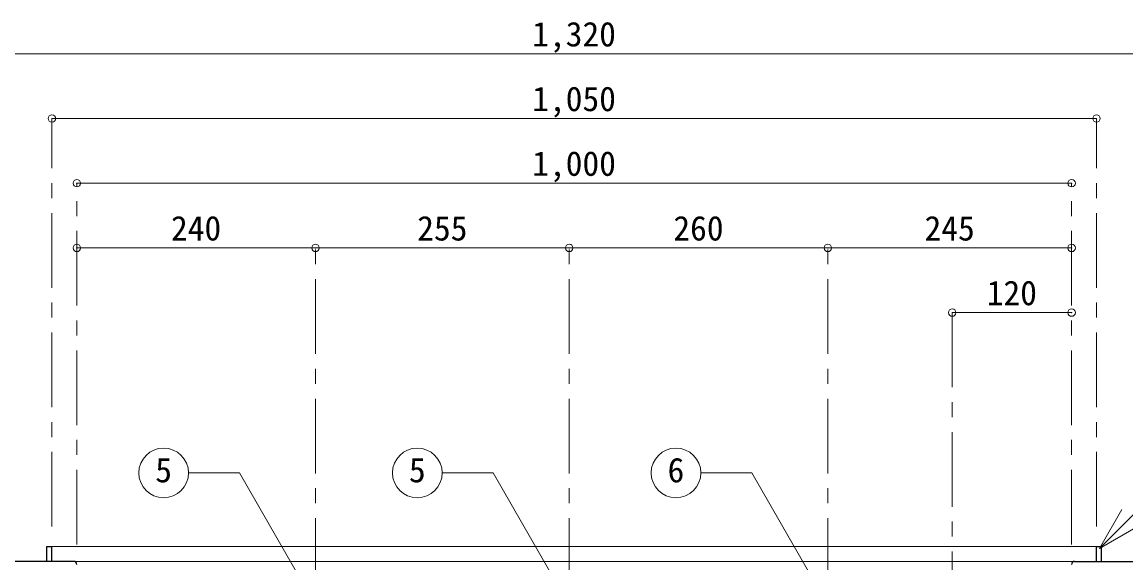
# Model space of a CAD drawing. Units: millimetres at full size, sheet at 1:15. Extents: x -3171 to 2904, y -2098 to 2117.
# Drawn here: x -1730 to -621, y -362 to 181 of the extents above; entities that cross this region are included whole.
import ezdxf
from ezdxf.enums import TextEntityAlignment as Align

# ---------------------------------------------------------------- set-up
doc = ezdxf.new("R2010")
doc.units = ezdxf.units.MM
doc.header["$LTSCALE"] = 15
doc.header["$PDMODE"] = 32
doc.header["$PDSIZE"] = 7.5
doc.linetypes.add('CHAIN1', pattern=[8, 5, -1, 1, -1])
doc.layers.add('0-0_ﾚｲﾔ1', color=4, linetype='Continuous', lineweight=9)
doc.styles.add('ＭＳ ゴシック', font='')
doc.styles.get('ＭＳ ゴシック').set_extended_font_data('MS Gothic')

msp = doc.modelspace()

# ---------------------------------------------------------------- linework, layer by layer
at = {"layer": '0-0_ﾚｲﾔ1'}
for p, q in [((-515.38, 149.55), (-1835.38, 149.55)), ((-1700.38, 84.55), (-650.38, 84.55)), ((-675.38, 19.55), (-1675.38, 19.55)), ((-1675.38, -45.45), (-1435.38, -45.45)), ((-1435.38, -45.45), (-1180.38, -45.45)), ((-1180.38, -45.45), (-920.38, -45.45)), ((-920.38, -45.45), (-675.38, -45.45)), ((-795.38, -110.45), (-675.38, -110.45)), ((-1700.38, -345.45), (-650.38, -345.45)), ((-1678.38, -360.45), (-672.38, -360.45))]:
    msp.add_line(p, q, dxfattribs=at)
at = {"layer": '0-0_ﾚｲﾔ1', "linetype": 'CHAIN1'}
for p, q in [((-1700.38, -325.45), (-1700.38, 84.55)), ((-650.38, -325.45), (-650.38, 84.55)), ((-1675.38, -343.45), (-1675.38, 19.55)), ((-675.38, -343.45), (-675.38, 19.55)), ((-1435.38, -391.95), (-1435.38, -45.45)), ((-1180.38, -391.95), (-1180.38, -45.45)), ((-920.38, -391.95), (-920.38, -45.45)), ((-795.38, -110.45), (-795.38, -1020.45))]:
    msp.add_line(p, q, dxfattribs=at)
at = {"layer": '0-0_ﾚｲﾔ1', "color": 7, "lineweight": 18}
for p, q in [((-647.49, -347.43), (-484.87, -184.8)), ((-1511.91, -271.55), (-1563.08, -271.55)), ((-1430.93, -411.81), (-1511.91, -271.55)), ((-1256.91, -271.55), (-1308.08, -271.55)), ((-1175.93, -411.81), (-1256.91, -271.55)), ((-996.91, -271.55), (-1048.08, -271.55)), ((-915.93, -411.81), (-996.91, -271.55)), ((-647.49, -347.43), (-624.99, -308.45)), ((-647.49, -347.43), (-608.52, -324.93))]:
    msp.add_line(p, q, dxfattribs=at)
at = {"layer": '0-0_ﾚｲﾔ1', "color": 5, "lineweight": 25}
for p, q in [((-1705.38, -360.45), (-1705.38, -345.45)), ((-1705.38, -345.45), (-1700.38, -345.45)), ((-1700.38, -360.45), (-1700.38, -345.45)), ((-650.38, -345.45), (-645.38, -345.45)), ((-650.38, -360.45), (-650.38, -345.45)), ((-645.38, -360.45), (-645.38, -345.45)), ((-1678.38, -360.45), (-1835.38, -360.45)), ((-672.38, -360.45), (-515.38, -360.45))]:
    msp.add_line(p, q, dxfattribs=at)
at = {"layer": '0-0_ﾚｲﾔ1', "color": 7, "lineweight": 18}
for centre in [(-1588.08, -271.55), (-1333.08, -271.55), (-1073.08, -271.55)]:
    msp.add_circle(centre, 25, dxfattribs=at)
at = {"layer": '0-0_ﾚｲﾔ1', "color": 5, "lineweight": 25}
for centre, start, end in [((-1678.38, -363.45), 0, 90), ((-672.38, -363.45), 90, 180)]:
    msp.add_arc(centre, 3, start, end, dxfattribs=at)
at = {"layer": '0-0_ﾚｲﾔ1', "color": 1}
for p in [(-1700.38, 84.55), (-650.38, 84.55), (-1675.38, 19.55), (-675.38, 19.55), (-1675.38, -45.45), (-1435.38, -45.45), (-1180.38, -45.45), (-920.38, -45.45), (-675.38, -45.45), (-795.38, -110.45), (-675.38, -110.45)]:
    msp.add_point(p, dxfattribs=at)

# ---------------------------------------------------------------- texts
at = {"layer": '0-0_ﾚｲﾔ1', "color": 7, "style": 'ＭＳ ゴシック'}
for s, p in [('1,320', (-1217.57, 149.55)), ('1,050', (-1217.57, 84.55)), ('1,000', (-1217.57, 19.55)), ('240', (-1580.7, -45.45)), ('255', (-1333.2, -45.45)), ('260', (-1075.7, -45.45)), ('245', (-823.2, -45.45)), ('120', (-760.7, -110.45)), ('5', (-1596.52, -288.42)), ('5', (-1341.52, -288.42)), ('6', (-1081.52, -288.42))]:
    msp.add_text(s, height=24.74, dxfattribs=at).set_placement(p, align=Align.BOTTOM_LEFT)

doc.saveas('drawing.dxf')
